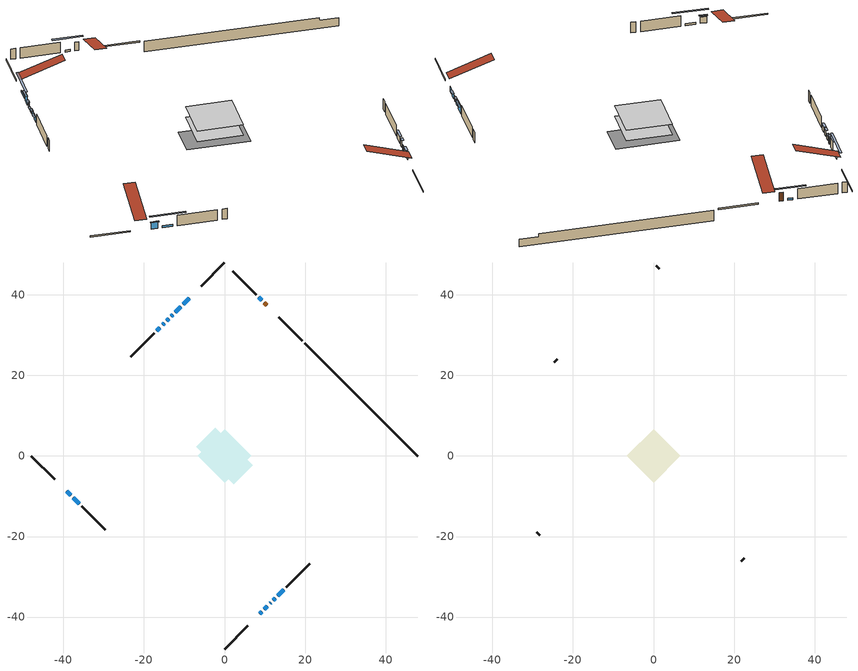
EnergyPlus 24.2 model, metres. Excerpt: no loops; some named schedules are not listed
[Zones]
conditioned space
 floor adiabatic (AdiabaticFloorConstruction): -6.63,0 0,6.63 6.63,0 0,-6.63 z0.69
 floor foundation (Slab1 construction): -7,2.26 -2.26,7 7,-2.26 2.26,-7 z-1.75
 wall outside (RimJoist1 construction): 0,-47.94 5.74,-42.19 / -47.94,0 -42.19,-5.74 / 0,47.94 -5.74,42.19 / 19.26,28.68 13.52,34.42 z0.69:0.99
 wall outside (AdiabaticWallConstruction 1): 10.5,37.43 9.92,38.02 z0.69:2.72
 wall outside (AdiabaticWallConstruction): 8.76,-39.18 9.28,-38.66 / 11.31,-36.63 11.51,-36.43 z0.69:1.91; 9.93,-38 10.65,-37.28 / -16.05,31.89 -16.79,31.15 z0.69:1.78; -39.18,-8.76 -38.24,-9.69 / -12.84,35.1 -13.25,34.68 / 12.17,-35.77 12.58,-35.36 z0.69:2.16; 9.26,38.67 8.51,39.43 / -8.76,39.18 -10.27,37.67 / -37.59,-10.35 -36.08,-11.86 z0.69:1.15; -10.92,37.01 -12.18,35.76 z0.69:2.72; -13.91,34.03 -14.32,33.61 z0.69:1.51; -14.98,32.96 -15.39,32.54 z0.69:1.96; 13.24,-34.7 14.66,-33.28 z0.69:2.19
 wall outside (Wall1 construction): 15.31,-32.62 21.12,-26.82 / -35.42,-12.51 -29.62,-18.32 / -17.44,30.49 -23.25,24.69 / 7.85,40.08 2.05,45.89 z0.69:3.13
 wall foundation (FoundationWall1 construction): 19.92,28.02,-1.75 19.92,28.02,0.69 45.13,2.8,0.69 45.13,2.8,0.07 47.94,0,0.07 47.94,0,-1.75
 window (WindowConstruction 9): 8.76,-39.18 9.28,-38.66 z0.69:1.91
 window (WindowConstruction 7): 9.93,-38 10.65,-37.28 z0.69:1.78
 window (WindowConstruction 8): -39.18,-8.76 -38.24,-9.69 z0.69:2.16
 window (WindowConstruction 11): 9.26,38.67 8.51,39.43 z0.69:1.15
 window (WindowConstruction 12): -8.76,39.18 -10.27,37.67 z0.69:1.15
 window (WindowConstruction 13): -37.59,-10.35 -36.08,-11.86 z0.69:1.15
 window (WindowConstruction 10): 11.31,-36.63 11.51,-36.43 z0.69:1.91
 window (WindowConstruction): -10.92,37.01 -12.18,35.76 z0.69:2.72
 window (WindowConstruction 1): -12.84,35.1 -13.25,34.68 z0.69:2.16
 window (WindowConstruction 2): -13.91,34.03 -14.32,33.61 z0.69:1.5
 window (WindowConstruction 3): -14.98,32.96 -15.39,32.54 z0.69:1.96
 window (WindowConstruction 4): -16.05,31.89 -16.79,31.15 z0.69:1.78
 window (WindowConstruction 5): 12.17,-35.77 12.58,-35.36 z0.69:2.16
 window (WindowConstruction 6): 13.24,-34.7 14.66,-33.28 z0.69:2.19
 door (Door): 10.5,37.43 9.92,38.02 z0.69:2.72
 ceiling adiabatic (AdiabaticFloorConstruction): 0,-6.63 6.63,0 0,6.63 -6.63,0 z0.69
attic - vented
 floor to conditioned space (Floor1 construction Reversed): -6.63,0 0,6.63 6.63,0 0,-6.63 z3.13
 wall outside (Wall2 construction): 21.77,-26.16 22.51,-25.43 / -28.96,-18.98 -28.23,-19.71 / -23.91,24.03 -24.64,23.3 / 1.39,46.55 0.66,47.28 z0.69:3.13
 roof outside (Roof1 construction): 8.1,-39.83,3.13 1.64,-33.38,6.17 -0.06,-35.08,6.17 6.4,-41.54,3.13; -39.83,-8.1,3.13 -33.38,-1.64,6.17 -35.08,0.06,6.17 -41.54,-6.4,3.13; -8.1,39.83,3.13 -1.64,33.38,6.17 0.06,35.08,6.17 -6.4,41.54,3.13; 11.16,36.78,3.13 4.7,30.32,6.17 6.4,28.62,6.17 12.86,35.08,3.13
shading: 10.8,-37.14 9.79,-38.14 10.08,-38.44 11.09,-37.43 z1.98; -38.1,-9.83 -39.32,-8.62 -39.61,-8.91 -38.39,-10.12 z2.36; 6.64,41.29 11.13,36.81 11.42,37.1 6.93,41.58 z3.79; -12.13,35.8 -6.89,41.04 -7.18,41.34 -12.42,36.09 z3.79; -34.21,-13.72 -39.45,-8.48 -39.75,-8.77 -34.5,-14.01 z3.79; -12.32,35.61 -10.78,37.15 -11.07,37.45 -12.61,35.9 z2.92; -13.39,34.54 -12.7,35.24 -12.99,35.53 -13.68,34.83 z2.36; -14.46,33.47 -13.77,34.17 -14.06,34.46 -14.76,33.76 z1.7; -15.54,32.4 -14.84,33.1 -15.13,33.39 -15.83,32.69 z2.16; -16.93,31.01 -15.91,32.03 -16.2,32.32 -17.22,31.3 z1.98; 12.72,-35.21 12.02,-35.91 12.32,-36.2 13.01,-35.5 z2.36; 14.8,-33.14 13.09,-34.84 13.39,-35.13 15.09,-33.43 z2.39
[Building]
Building 1: Terrain=Suburbs
[Site:Location]
Quebec Intl AP_QC: Latitude {deg}=46.8; Longitude {deg}=-71.38; Time Zone {hr}=-5; Elevation {m}=74; Keep Site Location Information=Yes
[Site:GroundTemperature:Shallow]
0.0108218, -2.24938, -2.43038, -1.3578, 2.94801, 7.23376, 10.9493, 13.303, 13.5029, 11.5886, 7.96783, 3.81355
[Site:WaterMainsTemperature]
Calculation Method=Schedule; Temperature Schedule=mains temperature schedule
[Material] Roughness=Rough; Thermal Absorptance=0.9
Name | Thickness {m} | Conductivity {W/m-K} | Density {kg/m3} | Specific Heat {J/kg-K} | Solar Absorptance | Visible Absorptance
asphalt or fiberglass shingles | 0.00635 | 0.162714 | 1121.4 | 1465.45 | 0.4 | 0.4
ceiling loosefill ins | 0.254 | 0.0480833 | 16.02 | 1046.75 | 0.7 | 0.7
ceiling stud and cavity | 0.1397 | 0.181134 | 65.682 | 1177.47 | 0.7 | 0.7
concrete 4.0 in. | 0.1016 | 1.803125 | 2242.8 | 837.4 | 0.7 | 0.7
concrete 8.0 in. | 0.2032 | 1.803125 | 2242.8 | 837.4 | 0.7 | 0.7
door material | 0.04445 | 0.0451087 | 512.64 | 1214.23 | 0.7 | 0.7
exterior vertical ins | 0.0392557 | 0.029427 | 32.04 | 1214.23 | 0.7 | 0.7
floor covering | 0.0127 | 0.0433444 | 54.468 | 1339.84 | 0.6 | 0.6
floor rigid ins; wall rigid ins 1 | 0.512978 | 0.029427 | 32.04 | 1214.23 | 0.7 | 0.7
floor stud and cavity | 0.1397 | 1.75129 | 37.0049 | 1207.88 | 0.7 | 0.7
furniture material conditioned space 1 | 0.1524 | 0.115458 | 640.8 | 1214.23 | 0.6 | 0.6
gypsum board | 0.0127 | 0.160291 | 801 | 837.4 | 0.6 | 0.6
gypsum board 1 | 0.0127 | 0.160291 | 801 | 837.4 | 0.7 | 0.7
osb sheathing 0.5 in. | 0.0127 | 0.115458 | 512.64 | 1214.23 | 0.7 | 0.7
osb sheathing 0.75 in. | 0.01905 | 0.115458 | 512.64 | 1214.23 | 0.7 | 0.7
osb sheathing 2.0 in. | 0.0508 | 0.115458 | 512.64 | 1214.23 | 0.7 | 0.7
rim joist stud and cavity | 0.0508 | 0.0444133 | 125.044 | 1163.47 | 0.6 | 0.6
wall rigid ins | 0.051816 | 0.029427 | 32.04 | 1214.23 | 0.7 | 0.7
wall stud and cavity | 0.1397 | 0.168448 | 139.0536 | 1170.24 | 0.7 | 0.7
wall stud and cavity 1 | 0.0889 | 6.1454 | 50.32683 | 1063.81 | 0.6 | 0.6
wall stud and cavity 2 | 0.0889 | 0.380278 | 52.3479 | 1209.89 | 0.7 | 0.7
wall stud and cavity 3 | 0.0889 | 0.391764 | 83.0341 | 1211.67 | 0.7 | 0.7
wood siding | 0.0254 | 0.102417 | 544.68 | 1172.36 | 0.4 | 0.4
wood siding 1 | 0.00254 | 0.102417 | 544.68 | 1172.36 | 0.4 | 0.4
wood siding 2; wood siding 3; wood siding 4 | 0.0254 | 0.102417 | 544.68 | 1172.36 | 0.7 | 0.7
[WindowMaterial:SimpleGlazingSystem]
Name | U-Factor {W/m2-K} | Solar Heat Gain Coefficient
WindowMaterial | 2.30186 | 0.55
WindowMaterial 1 | 2.40861 | 0.5
WindowMaterial 10 | 3.15015 | 0.45
WindowMaterial 11 | 2.61245 | 0.41
WindowMaterial 2 | 2.48753 | 0.46
WindowMaterial 3 | 2.50457 | 0.46
WindowMaterial 4 | 2.4211 | 0.51
WindowMaterial 5 | 2.2729 | 0.58
WindowMaterial 6 | 2.14799 | 0.6
WindowMaterial 7 | 2.49321 | 0.46
WindowMaterial 8 | 2.20534 | 0.58
WindowMaterial 9 | 2.97357 | 0.62
[Construction]
AdiabaticFloorConstruction: floor stud and cavity, floor rigid ins, osb sheathing 0.75 in., floor covering
AdiabaticWallConstruction: wood siding 3, wall rigid ins 1, wall stud and cavity 2, gypsum board
AdiabaticWallConstruction 1: wood siding 4, wall rigid ins 1, wall stud and cavity 2, gypsum board
Door: door material
Floor1 construction Reversed: gypsum board, ceiling stud and cavity, ceiling loosefill ins
FoundationWall1 construction: concrete 8.0 in., gypsum board 1
furniture construction conditioned space 1: furniture material conditioned space 1
PartitionWallConstruction: gypsum board, wall stud and cavity 3, gypsum board
RimJoist1 construction: wood siding 2, osb sheathing 2.0 in., rim joist stud and cavity
Roof1 construction: asphalt or fiberglass shingles
Slab1 construction: concrete 4.0 in.
Wall1 construction: wood siding, wall rigid ins, osb sheathing 0.5 in., wall stud and cavity, gypsum board
Wall2 construction: wood siding 1, wall stud and cavity 1
WindowConstruction: WindowMaterial
WindowConstruction 1: WindowMaterial 1
WindowConstruction 10: WindowMaterial 10
WindowConstruction 11; WindowConstruction 12; WindowConstruction 13: WindowMaterial 11
WindowConstruction 2: WindowMaterial 2
WindowConstruction 3: WindowMaterial 3
WindowConstruction 4: WindowMaterial 4
WindowConstruction 5: WindowMaterial 5
WindowConstruction 6: WindowMaterial 6
WindowConstruction 7: WindowMaterial 7
WindowConstruction 8: WindowMaterial 8
WindowConstruction 9: WindowMaterial 9
[Zone] Multiplier=1; Part of Total Floor Area=Yes
Name | Volume {m3}
attic - vented | 43.4268
conditioned space | 455.4
[Space]
Name | Zone | Volume {m3}
attic - vented 1 | attic - vented | 43.4268
conditioned space 1 | conditioned space | 455.4
[ZoneInfiltration:EffectiveLeakageArea]
infil attic - vented 1: Zone or Space=attic - vented 1; Schedule=Always On Discrete; Effective Air Leakage Area {cm2}=3245.17; Stack Coefficient=0.000381219; Wind Coefficient=1.31919e-05
[ZoneMixing]
whole house fan mix: Zone or Space=attic - vented; Schedule=Always On Continuous; Design Flow Rate Calculation Method=Flow/Zone; Design Flow Rate {m3/s}=0; Source Zone or Space=conditioned space
[SurfaceProperty:ExposedFoundationPerimeter]
Slab1: Exposed Perimeter Calculation Method=TotalExposedPerimeter; Total Exposed Perimeter {m}=39.625
[InternalMass] Zone or ZoneList=conditioned space; Space or SpaceList=conditioned space 1
Name | Construction | Surface Area {m2}
furniture mass conditioned space 1 | furniture construction conditioned space 1 | 70.3202
partition wall mass | PartitionWallConstruction | 175.8
[Lights]
interior lighting: Zone or ZoneList or Space or SpaceList=conditioned space 1; Schedule=interior lighting schedule; Design Level Calculation Method=LightingLevel; Lighting Level {W}=343.2; Return Air Fraction=0; Fraction Radiant=0.6; Fraction Visible=0.2; Fraction Replaceable=1
[People]
occupants: Zone or ZoneList or Space or SpaceList=conditioned space 1; Number of People Schedule=occupants schedule; Number of People Calculation Method=People; Number of People=3; Fraction Radiant=0.314171; Sensible Heat Fraction=0.56303; Activity Level Schedule=occupants activity schedule; Carbon Dioxide Generation Rate {m3/s-W}=0; Enable ASHRAE 55 Comfort Warnings=No; Mean Radiant Temperature Calculation Type=EnclosureAveraged
[ElectricEquipment] Zone or ZoneList or Space or SpaceList=conditioned space 1; Design Level Calculation Method=EquipmentLevel
Name | Schedule | Design Level {W} | Fraction Latent | Fraction Radiant | Fraction Lost
clothes dryer | clothes dryer schedule | 140.772 | 0.015 | 0.081 | 0.85
clothes washer | clothes washer schedule | 32.1985 | 0.03 | 0.162 | 0.7
cooking range | cooking range schedule | 215.147 | 0.08 | 0.432 | 0.2
dishwasher | dishwasher schedule | 66.8632 | 0.3 | 0.18 | 0.4
fridge | fridge schedule | 72.9452 | 0 | 0.6 | 0
mech vent bath fan 0 | mech vent bath fan 0 schedule | 50.2 | 0 | 0 | 1
mech vent house fan | mech vent house fan schedule | 19.9167 | 0 | 0 | 0.5
mech vent house fan cfis | mech vent house fan cfis schedule | 0 | 0 | 0 | 0
mech vent range fan 0 | mech vent range fan 0 schedule | 57 | 0 | 0 | 1
misc plug loads | misc plug loads schedule | 494.7 | 0.045 | 0.513 | 0.1
whole house fan | Always On Discrete | 0 | 0 | 0 | 1
[OtherEquipment] Zone or ZoneList or Space or SpaceList=conditioned space 1; Design Level Calculation Method=EquipmentLevel
Name | Fuel Type | Schedule | Design Level {W} | Fraction Latent | Fraction Radiant | Fraction Lost
clothes dryer 1 | Electricity | clothes dryer schedule | 0 | 0.015 | 0.081 | 0.85
cooking range 1 | Electricity | cooking range schedule | 0 | 0.08 | 0.432 | 0.2
general water use latent | None | general water use schedule | 62.594 | 1 | 0 | 0
general water use sensible | None | general water use schedule | -61.6891 | 0 | 0.6 | 0
mech vent house fan latent load | None | Always On Discrete | 0 | 1 | 0 | 0
mech vent house fan sensible load | None | Always On Discrete | 0 | 0 | 0 | 0
water heater energy adjustment1 | Electricity | Always On Discrete | 0.01 | 0 | 0 | 1
[ZoneInfiltration:DesignFlowRate] Zone or ZoneList or Space or SpaceList=conditioned space 1; Schedule=Always On Discrete; Design Flow Rate Calculation Method=Flow/Zone; Design Flow Rate {m3/s}=0
infil flow; natural vent flow; whole house fan flow
[Foundation:Kiva]
Foundation Kiva 1: Initial Indoor Air Temperature {C}=18; Wall Height Above Grade {m}=0.689976; Wall Depth Below Slab {m}=0.2032; Custom Block Material Name 1=exterior vertical ins; Custom Block Depth 1 {m}=2.43998; Custom Block X Position 1 {m}=0.2159; Custom Block Z Position 1 {m}=0
[Foundation:Kiva:Settings]
Soil Conductivity {W/m-K}=0.849921; Soil Density {kg/m3}=1842.3; Soil Specific Heat {J/kg-K}=418.7; Ground Solar Absorptivity=0.9; Ground Thermal Absorptivity=0.9; Ground Surface Roughness {m}=0.03; Far-Field Width {m}=40; Deep-Ground Boundary Condition=ZeroFlux; Deep-Ground Depth {m}=40; Minimum Cell Dimension {m}=0.2; Maximum Cell Growth Coefficient=3; Simulation Timestep=Timestep
[Exterior:Lights]
exterior lighting: Schedule=exterior lighting schedule; Design Level {W}=75.6
[Schedule:Constant]
Name | Hourly Value
Always On Continuous; mech vent house fan schedule; mech vent house fan cfis schedule; Always On Discrete | 1
occupants activity schedule | 117.228
fridge schedule | 0
[Schedule:Week:Daily]
interior lighting schedule Week Rule - Jan1-Jan27: interior lighting schedule day, interior lighting schedule day, interior lighting schedule day, interior lighting schedule day, interior lighting schedule day, interior lighting schedule day, interior lighting schedule day, interior lighting schedule default day, interior lighting schedule default day, interior lighting schedule default day, interior lighting schedule default day, interior lighting schedule default day
interior lighting schedule Week Rule - Jan28-Feb3: interior lighting schedule day, interior lighting schedule day, interior lighting schedule day, interior lighting schedule day, interior lighting schedule day 1, interior lighting schedule day 1, interior lighting schedule day 1, interior lighting schedule default day, interior lighting schedule default day, interior lighting schedule default day, interior lighting schedule default day, interior lighting schedule default day
interior lighting schedule Week Rule - Feb4-Feb24: interior lighting schedule day 1, interior lighting schedule day 1, interior lighting schedule day 1, interior lighting schedule day 1, interior lighting schedule day 1, interior lighting schedule day 1, interior lighting schedule day 1, interior lighting schedule default day, interior lighting schedule default day, interior lighting schedule default day, interior lighting schedule default day, interior lighting schedule default day
interior lighting schedule Week Rule - Feb25-Mar3: interior lighting schedule day 1, interior lighting schedule day 1, interior lighting schedule day 1, interior lighting schedule day 1, interior lighting schedule day 2, interior lighting schedule day 2, interior lighting schedule day 2, interior lighting schedule default day, interior lighting schedule default day, interior lighting schedule default day, interior lighting schedule default day, interior lighting schedule default day
interior lighting schedule Week Rule - Mar4-Mar31: interior lighting schedule day 2, interior lighting schedule day 2, interior lighting schedule day 2, interior lighting schedule day 2, interior lighting schedule day 2, interior lighting schedule day 2, interior lighting schedule day 2, interior lighting schedule default day, interior lighting schedule default day, interior lighting schedule default day, interior lighting schedule default day, interior lighting schedule default day
interior lighting schedule Week Rule - Apr1-Apr28: interior lighting schedule day 3, interior lighting schedule day 3, interior lighting schedule day 3, interior lighting schedule day 3, interior lighting schedule day 3, interior lighting schedule day 3, interior lighting schedule day 3, interior lighting schedule default day, interior lighting schedule default day, interior lighting schedule default day, interior lighting schedule default day, interior lighting schedule default day
interior lighting schedule Week Rule - Apr29-May5: interior lighting schedule day 3, interior lighting schedule day 3, interior lighting schedule day 4, interior lighting schedule day 4, interior lighting schedule day 4, interior lighting schedule day 4, interior lighting schedule day 4, interior lighting schedule default day, interior lighting schedule default day, interior lighting schedule default day, interior lighting schedule default day, interior lighting schedule default day
interior lighting schedule Week Rule - May6-May26: interior lighting schedule day 4, interior lighting schedule day 4, interior lighting schedule day 4, interior lighting schedule day 4, interior lighting schedule day 4, interior lighting schedule day 4, interior lighting schedule day 4, interior lighting schedule default day, interior lighting schedule default day, interior lighting schedule default day, interior lighting schedule default day, interior lighting schedule default day
interior lighting schedule Week Rule - May27-Jun2: interior lighting schedule day 4, interior lighting schedule day 4, interior lighting schedule day 4, interior lighting schedule day 4, interior lighting schedule day 4, interior lighting schedule day 5, interior lighting schedule day 5, interior lighting schedule default day, interior lighting schedule default day, interior lighting schedule default day, interior lighting schedule default day, interior lighting schedule default day
interior lighting schedule Week Rule - Jun3-Jun30: interior lighting schedule day 5, interior lighting schedule day 5, interior lighting schedule day 5, interior lighting schedule day 5, interior lighting schedule day 5, interior lighting schedule day 5, interior lighting schedule day 5, interior lighting schedule default day, interior lighting schedule default day, interior lighting schedule default day, interior lighting schedule default day, interior lighting schedule default day
interior lighting schedule Week Rule - Jul1-Jul28: interior lighting schedule day 6, interior lighting schedule day 6, interior lighting schedule day 6, interior lighting schedule day 6, interior lighting schedule day 6, interior lighting schedule day 6, interior lighting schedule day 6, interior lighting schedule default day, interior lighting schedule default day, interior lighting schedule default day, interior lighting schedule default day, interior lighting schedule default day
interior lighting schedule Week Rule - Jul29-Aug4: interior lighting schedule day 6, interior lighting schedule day 6, interior lighting schedule day 6, interior lighting schedule day 7, interior lighting schedule day 7, interior lighting schedule day 7, interior lighting schedule day 7, interior lighting schedule default day, interior lighting schedule default day, interior lighting schedule default day, interior lighting schedule default day, interior lighting schedule default day
interior lighting schedule Week Rule - Aug5-Aug25: interior lighting schedule day 7, interior lighting schedule day 7, interior lighting schedule day 7, interior lighting schedule day 7, interior lighting schedule day 7, interior lighting schedule day 7, interior lighting schedule day 7, interior lighting schedule default day, interior lighting schedule default day, interior lighting schedule default day, interior lighting schedule default day, interior lighting schedule default day
interior lighting schedule Week Rule - Aug26-Sep1: interior lighting schedule day 7, interior lighting schedule day 7, interior lighting schedule day 7, interior lighting schedule day 7, interior lighting schedule day 7, interior lighting schedule day 7, interior lighting schedule day 8, interior lighting schedule default day, interior lighting schedule default day, interior lighting schedule default day, interior lighting schedule default day, interior lighting schedule default day
interior lighting schedule Week Rule - Sep2-Sep29: interior lighting schedule day 8, interior lighting schedule day 8, interior lighting schedule day 8, interior lighting schedule day 8, interior lighting schedule day 8, interior lighting schedule day 8, interior lighting schedule day 8, interior lighting schedule default day, interior lighting schedule default day, interior lighting schedule default day, interior lighting schedule default day, interior lighting schedule default day
interior lighting schedule Week Rule - Sep30-Oct6: interior lighting schedule day 8, interior lighting schedule day 9, interior lighting schedule day 9, interior lighting schedule day 9, interior lighting schedule day 9, interior lighting schedule day 9, interior lighting schedule day 9, interior lighting schedule default day, interior lighting schedule default day, interior lighting schedule default day, interior lighting schedule default day, interior lighting schedule default day
interior lighting schedule Week Rule - Oct7-Oct27: interior lighting schedule day 9, interior lighting schedule day 9, interior lighting schedule day 9, interior lighting schedule day 9, interior lighting schedule day 9, interior lighting schedule day 9, interior lighting schedule day 9, interior lighting schedule default day, interior lighting schedule default day, interior lighting schedule default day, interior lighting schedule default day, interior lighting schedule default day
interior lighting schedule Week Rule - Oct28-Nov3: interior lighting schedule day 9, interior lighting schedule day 9, interior lighting schedule day 9, interior lighting schedule day 9, interior lighting schedule day 10, interior lighting schedule day 10, interior lighting schedule day 10, interior lighting schedule default day, interior lighting schedule default day, interior lighting schedule default day, interior lighting schedule default day, interior lighting schedule default day
interior lighting schedule Week Rule - Nov4-Nov24: interior lighting schedule day 10, interior lighting schedule day 10, interior lighting schedule day 10, interior lighting schedule day 10, interior lighting schedule day 10, interior lighting schedule day 10, interior lighting schedule day 10, interior lighting schedule default day, interior lighting schedule default day, interior lighting schedule default day, interior lighting schedule default day, interior lighting schedule default day
interior lighting schedule Week Rule - Nov25-Dec1: interior lighting schedule day 10, interior lighting schedule day 10, interior lighting schedule day 10, interior lighting schedule day 10, interior lighting schedule day 10, interior lighting schedule day 10, interior lighting schedule day 11, interior lighting schedule default day, interior lighting schedule default day, interior lighting schedule default day, interior lighting schedule default day, interior lighting schedule default day
interior lighting schedule Week Rule - Dec2-Dec31: interior lighting schedule day 11, interior lighting schedule day 11, interior lighting schedule day 11, interior lighting schedule day 11, interior lighting schedule day 11, interior lighting schedule day 11, interior lighting schedule day 11, interior lighting schedule default day, interior lighting schedule default day, interior lighting schedule default day, interior lighting schedule default day, interior lighting schedule default day
occupants schedule Week Rule - Jan1-Dec31: occupants schedule day, occupants schedule day, occupants schedule day, occupants schedule day, occupants schedule day, occupants schedule day, occupants schedule day, occupants schedule default day, occupants schedule default day, occupants schedule default day, occupants schedule default day, occupants schedule default day
clothes dryer schedule Week Rule - Jan1-Dec31: clothes dryer schedule day, clothes dryer schedule day, clothes dryer schedule day, clothes dryer schedule day, clothes dryer schedule day, clothes dryer schedule day, clothes dryer schedule day, clothes dryer schedule default day, clothes dryer schedule default day, clothes dryer schedule default day, clothes dryer schedule default day, clothes dryer schedule default day
clothes washer schedule Week Rule - Jan1-Dec31: clothes washer schedule day, clothes washer schedule day, clothes washer schedule day, clothes washer schedule day, clothes washer schedule day, clothes washer schedule day, clothes washer schedule day, clothes washer schedule default day, clothes washer schedule default day, clothes washer schedule default day, clothes washer schedule default day, clothes washer schedule default day
cooking range schedule Week Rule - Jan1-Dec31: cooking range schedule day, cooking range schedule day, cooking range schedule day, cooking range schedule day, cooking range schedule day, cooking range schedule day, cooking range schedule day, cooking range schedule default day, cooking range schedule default day, cooking range schedule default day, cooking range schedule default day, cooking range schedule default day
dishwasher schedule Week Rule - Jan1-Dec31: dishwasher schedule day, dishwasher schedule day, dishwasher schedule day, dishwasher schedule day, dishwasher schedule day, dishwasher schedule day, dishwasher schedule day, dishwasher schedule default day, dishwasher schedule default day, dishwasher schedule default day, dishwasher schedule default day, dishwasher schedule default day
mech vent bath fan 0 schedule Week Rule - Jan1-Dec31: mech vent bath fan 0 schedule day, mech vent bath fan 0 schedule day, mech vent bath fan 0 schedule day, mech vent bath fan 0 schedule day, mech vent bath fan 0 schedule day, mech vent bath fan 0 schedule day, mech vent bath fan 0 schedule day, mech vent bath fan 0 schedule default day, mech vent bath fan 0 schedule default day, mech vent bath fan 0 schedule default day, mech vent bath fan 0 schedule default day, mech vent bath fan 0 schedule default day
mech vent range fan 0 schedule Week Rule - Jan1-Dec31: mech vent range fan 0 schedule day, mech vent range fan 0 schedule day, mech vent range fan 0 schedule day, mech vent range fan 0 schedule day, mech vent range fan 0 schedule day, mech vent range fan 0 schedule day, mech vent range fan 0 schedule day, mech vent range fan 0 schedule default day, mech vent range fan 0 schedule default day, mech vent range fan 0 schedule default day, mech vent range fan 0 schedule default day, mech vent range fan 0 schedule default day
misc plug loads schedule Week Rule - Jan1-Dec31: misc plug loads schedule day, misc plug loads schedule day, misc plug loads schedule day, misc plug loads schedule day, misc plug loads schedule day, misc plug loads schedule day, misc plug loads schedule day, misc plug loads schedule default day, misc plug loads schedule default day, misc plug loads schedule default day, misc plug loads schedule default day, misc plug loads schedule default day
general water use schedule Week Rule - Jan1-Dec31: general water use schedule day, general water use schedule day, general water use schedule day, general water use schedule day, general water use schedule day, general water use schedule day, general water use schedule day, general water use schedule default day, general water use schedule default day, general water use schedule default day, general water use schedule default day, general water use schedule default day
exterior lighting schedule Week Rule - Jan1-Jan27: exterior lighting schedule day, exterior lighting schedule day, exterior lighting schedule day, exterior lighting schedule day, exterior lighting schedule day, exterior lighting schedule day, exterior lighting schedule day, exterior lighting schedule default day, exterior lighting schedule default day, exterior lighting schedule default day, exterior lighting schedule default day, exterior lighting schedule default day
exterior lighting schedule Week Rule - Jan28-Feb3: exterior lighting schedule day, exterior lighting schedule day, exterior lighting schedule day, exterior lighting schedule day, exterior lighting schedule day 1, exterior lighting schedule day 1, exterior lighting schedule day 1, exterior lighting schedule default day, exterior lighting schedule default day, exterior lighting schedule default day, exterior lighting schedule default day, exterior lighting schedule default day
exterior lighting schedule Week Rule - Feb4-Feb24: exterior lighting schedule day 1, exterior lighting schedule day 1, exterior lighting schedule day 1, exterior lighting schedule day 1, exterior lighting schedule day 1, exterior lighting schedule day 1, exterior lighting schedule day 1, exterior lighting schedule default day, exterior lighting schedule default day, exterior lighting schedule default day, exterior lighting schedule default day, exterior lighting schedule default day
exterior lighting schedule Week Rule - Feb25-Mar3: exterior lighting schedule day 1, exterior lighting schedule day 1, exterior lighting schedule day 1, exterior lighting schedule day 1, exterior lighting schedule day 2, exterior lighting schedule day 2, exterior lighting schedule day 2, exterior lighting schedule default day, exterior lighting schedule default day, exterior lighting schedule default day, exterior lighting schedule default day, exterior lighting schedule default day
exterior lighting schedule Week Rule - Mar4-Mar31: exterior lighting schedule day 2, exterior lighting schedule day 2, exterior lighting schedule day 2, exterior lighting schedule day 2, exterior lighting schedule day 2, exterior lighting schedule day 2, exterior lighting schedule day 2, exterior lighting schedule default day, exterior lighting schedule default day, exterior lighting schedule default day, exterior lighting schedule default day, exterior lighting schedule default day
exterior lighting schedule Week Rule - Apr1-Apr28: exterior lighting schedule day 3, exterior lighting schedule day 3, exterior lighting schedule day 3, exterior lighting schedule day 3, exterior lighting schedule day 3, exterior lighting schedule day 3, exterior lighting schedule day 3, exterior lighting schedule default day, exterior lighting schedule default day, exterior lighting schedule default day, exterior lighting schedule default day, exterior lighting schedule default day
exterior lighting schedule Week Rule - Apr29-May5: exterior lighting schedule day 3, exterior lighting schedule day 3, exterior lighting schedule day 4, exterior lighting schedule day 4, exterior lighting schedule day 4, exterior lighting schedule day 4, exterior lighting schedule day 4, exterior lighting schedule default day, exterior lighting schedule default day, exterior lighting schedule default day, exterior lighting schedule default day, exterior lighting schedule default day
exterior lighting schedule Week Rule - May6-May26: exterior lighting schedule day 4, exterior lighting schedule day 4, exterior lighting schedule day 4, exterior lighting schedule day 4, exterior lighting schedule day 4, exterior lighting schedule day 4, exterior lighting schedule day 4, exterior lighting schedule default day, exterior lighting schedule default day, exterior lighting schedule default day, exterior lighting schedule default day, exterior lighting schedule default day
exterior lighting schedule Week Rule - May27-Jun2: exterior lighting schedule day 4, exterior lighting schedule day 4, exterior lighting schedule day 4, exterior lighting schedule day 4, exterior lighting schedule day 4, exterior lighting schedule day 5, exterior lighting schedule day 5, exterior lighting schedule default day, exterior lighting schedule default day, exterior lighting schedule default day, exterior lighting schedule default day, exterior lighting schedule default day
exterior lighting schedule Week Rule - Jun3-Jun30: exterior lighting schedule day 5, exterior lighting schedule day 5, exterior lighting schedule day 5, exterior lighting schedule day 5, exterior lighting schedule day 5, exterior lighting schedule day 5, exterior lighting schedule day 5, exterior lighting schedule default day, exterior lighting schedule default day, exterior lighting schedule default day, exterior lighting schedule default day, exterior lighting schedule default day
exterior lighting schedule Week Rule - Jul1-Jul28: exterior lighting schedule day 6, exterior lighting schedule day 6, exterior lighting schedule day 6, exterior lighting schedule day 6, exterior lighting schedule day 6, exterior lighting schedule day 6, exterior lighting schedule day 6, exterior lighting schedule default day, exterior lighting schedule default day, exterior lighting schedule default day, exterior lighting schedule default day, exterior lighting schedule default day
exterior lighting schedule Week Rule - Jul29-Aug4: exterior lighting schedule day 6, exterior lighting schedule day 6, exterior lighting schedule day 6, exterior lighting schedule day 7, exterior lighting schedule day 7, exterior lighting schedule day 7, exterior lighting schedule day 7, exterior lighting schedule default day, exterior lighting schedule default day, exterior lighting schedule default day, exterior lighting schedule default day, exterior lighting schedule default day
exterior lighting schedule Week Rule - Aug5-Aug25: exterior lighting schedule day 7, exterior lighting schedule day 7, exterior lighting schedule day 7, exterior lighting schedule day 7, exterior lighting schedule day 7, exterior lighting schedule day 7, exterior lighting schedule day 7, exterior lighting schedule default day, exterior lighting schedule default day, exterior lighting schedule default day, exterior lighting schedule default day, exterior lighting schedule default day
exterior lighting schedule Week Rule - Aug26-Sep1: exterior lighting schedule day 7, exterior lighting schedule day 7, exterior lighting schedule day 7, exterior lighting schedule day 7, exterior lighting schedule day 7, exterior lighting schedule day 7, exterior lighting schedule day 8, exterior lighting schedule default day, exterior lighting schedule default day, exterior lighting schedule default day, exterior lighting schedule default day, exterior lighting schedule default day
exterior lighting schedule Week Rule - Sep2-Sep29: exterior lighting schedule day 8, exterior lighting schedule day 8, exterior lighting schedule day 8, exterior lighting schedule day 8, exterior lighting schedule day 8, exterior lighting schedule day 8, exterior lighting schedule day 8, exterior lighting schedule default day, exterior lighting schedule default day, exterior lighting schedule default day, exterior lighting schedule default day, exterior lighting schedule default day
exterior lighting schedule Week Rule - Sep30-Oct6: exterior lighting schedule day 8, exterior lighting schedule day 9, exterior lighting schedule day 9, exterior lighting schedule day 9, exterior lighting schedule day 9, exterior lighting schedule day 9, exterior lighting schedule day 9, exterior lighting schedule default day, exterior lighting schedule default day, exterior lighting schedule default day, exterior lighting schedule default day, exterior lighting schedule default day
exterior lighting schedule Week Rule - Oct7-Oct27: exterior lighting schedule day 9, exterior lighting schedule day 9, exterior lighting schedule day 9, exterior lighting schedule day 9, exterior lighting schedule day 9, exterior lighting schedule day 9, exterior lighting schedule day 9, exterior lighting schedule default day, exterior lighting schedule default day, exterior lighting schedule default day, exterior lighting schedule default day, exterior lighting schedule default day
[Schedule:Year]
interior lighting schedule: interior lighting schedule Week Rule - Jan1-Jan27, 1, 1, 1, 27, interior lighting schedule Week Rule - Jan28-Feb3, 1, 28, 2, 3, interior lighting schedule Week Rule - Feb4-Feb24, 2, 4, 2, 24, interior lighting schedule Week Rule - Feb25-Mar3, 2, 25, 3, 3, interior lighting schedule Week Rule - Mar4-Mar31, 3, 4, 3, 31, interior lighting schedule Week Rule - Apr1-Apr28, 4, 1, 4, 28, interior lighting schedule Week Rule - Apr29-May5, 4, 29, 5, 5, interior lighting schedule Week Rule - May6-May26, 5, 6, 5, 26, interior lighting schedule Week Rule - May27-Jun2, 5, 27, 6, 2, interior lighting schedule Week Rule - Jun3-Jun30, 6, 3, 6, 30, interior lighting schedule Week Rule - Jul1-Jul28, 7, 1, 7, 28, interior lighting schedule Week Rule - Jul29-Aug4, 7, 29, 8, 4, interior lighting schedule Week Rule - Aug5-Aug25, 8, 5, 8, 25, interior lighting schedule Week Rule - Aug26-Sep1, 8, 26, 9, 1, interior lighting schedule Week Rule - Sep2-Sep29, 9, 2, 9, 29, interior lighting schedule Week Rule - Sep30-Oct6, 9, 30, 10, 6, interior lighting schedule Week Rule - Oct7-Oct27, 10, 7, 10, 27, interior lighting schedule Week Rule - Oct28-Nov3, 10, 28, 11, 3, interior lighting schedule Week Rule - Nov4-Nov24, 11, 4, 11, 24, interior lighting schedule Week Rule - Nov25-Dec1, 11, 25, 12, 1, interior lighting schedule Week Rule - Dec2-Dec31, 12, 2, 12, 31
occupants schedule: occupants schedule Week Rule - Jan1-Dec31, 1, 1, 12, 31
clothes dryer schedule: clothes dryer schedule Week Rule - Jan1-Dec31, 1, 1, 12, 31
clothes washer schedule: clothes washer schedule Week Rule - Jan1-Dec31, 1, 1, 12, 31
cooking range schedule: cooking range schedule Week Rule - Jan1-Dec31, 1, 1, 12, 31
dishwasher schedule: dishwasher schedule Week Rule - Jan1-Dec31, 1, 1, 12, 31
mech vent bath fan 0 schedule: mech vent bath fan 0 schedule Week Rule - Jan1-Dec31, 1, 1, 12, 31
mech vent range fan 0 schedule: mech vent range fan 0 schedule Week Rule - Jan1-Dec31, 1, 1, 12, 31
misc plug loads schedule: misc plug loads schedule Week Rule - Jan1-Dec31, 1, 1, 12, 31
general water use schedule: general water use schedule Week Rule - Jan1-Dec31, 1, 1, 12, 31
exterior lighting schedule: exterior lighting schedule Week Rule - Jan1-Jan27, 1, 1, 1, 27, exterior lighting schedule Week Rule - Jan28-Feb3, 1, 28, 2, 3, exterior lighting schedule Week Rule - Feb4-Feb24, 2, 4, 2, 24, exterior lighting schedule Week Rule - Feb25-Mar3, 2, 25, 3, 3, exterior lighting schedule Week Rule - Mar4-Mar31, 3, 4, 3, 31, exterior lighting schedule Week Rule - Apr1-Apr28, 4, 1, 4, 28, exterior lighting schedule Week Rule - Apr29-May5, 4, 29, 5, 5, exterior lighting schedule Week Rule - May6-May26, 5, 6, 5, 26, exterior lighting schedule Week Rule - May27-Jun2, 5, 27, 6, 2, exterior lighting schedule Week Rule - Jun3-Jun30, 6, 3, 6, 30, exterior lighting schedule Week Rule - Jul1-Jul28, 7, 1, 7, 28, exterior lighting schedule Week Rule - Jul29-Aug4, 7, 29, 8, 4, exterior lighting schedule Week Rule - Aug5-Aug25, 8, 5, 8, 25, exterior lighting schedule Week Rule - Aug26-Sep1, 8, 26, 9, 1, exterior lighting schedule Week Rule - Sep2-Sep29, 9, 2, 9, 29, exterior lighting schedule Week Rule - Sep30-Oct6, 9, 30, 10, 6, exterior lighting schedule Week Rule - Oct7-Oct27, 10, 7, 10, 27, exterior lighting schedule Week Rule - Oct28-Nov3, 10, 28, 11, 3, exterior lighting schedule Week Rule - Nov4-Nov24, 11, 4, 11, 24, exterior lighting schedule Week Rule - Nov25-Dec1, 11, 25, 12, 1, exterior lighting schedule Week Rule - Dec2-Dec31, 12, 2, 12, 31
[Schedule:Compact]
mains temperature schedule: Through: 01/01, For: AllDays, Until: 24:00, 5.175, Through: 01/02, For: AllDays, Until: 24:00, 5.10167, Through: 01/03, For: AllDays, Until: 24:00, 5.02889, Through: 01/04, For: AllDays, Until: 24:00, 4.95778, Through: 01/05, For: AllDays, Until: 24:00, 4.88778, Through: 01/06, For: AllDays, Until: 24:00, 4.81833, Through: 01/07, For: AllDays, Until: 24:00, 4.75056, Through: 01/08, For: AllDays, Until: 24:00, 4.68389, Through: 01/09, For: AllDays, Until: 24:00, 4.61833, Through: 01/10, For: AllDays, Until: 24:00, 4.55389, Through: 01/11, For: AllDays, Until: 24:00, 4.49056, Through: 01/12, For: AllDays, Until: 24:00, 4.42889, Through: 01/13, For: AllDays, Until: 24:00, 4.36778, Through: 01/14, For: AllDays, Until: 24:00, 4.30889, Through: 01/15, For: AllDays, Until: 24:00, 4.25056, Through: 01/16, For: AllDays, Until: 24:00, 4.19389, Through: 01/17, For: AllDays, Until: 24:00, 4.13833, Through: 01/18, For: AllDays, Until: 24:00, 4.08444, Through: 01/19, For: AllDays, Until: 24:00, 4.03167, Through: 01/20, For: AllDays, Until: 24:00, 3.98056, Through: 01/21, For: AllDays, Until: 24:00, 3.93056, Through: 01/22, For: AllDays, Until: 24:00, 3.88222, Through: 01/23, For: AllDays, Until: 24:00, 3.835, Through: 01/24, For: AllDays, Until: 24:00, 3.78944, Through: 01/25, For: AllDays, Until: 24:00, 3.74556, Through: 01/26, For: AllDays, Until: 24:00, 3.70278, Through: 01/27, For: AllDays, Until: 24:00, 3.66167, Through: 01/28, For: AllDays, Until: 24:00, 3.62167, Through: 01/29, For: AllDays, Until: 24:00, 3.58389, Through: 01/30, For: AllDays, Until: 24:00, 3.54722, Through: 01/31, For: AllDays, Until: 24:00, 3.51167, Through: 02/01, For: AllDays, Until: 24:00, 3.47833, Through: 02/02, For: AllDays, Until: 24:00, 3.44611, Through: 02/03, For: AllDays, Until: 24:00, 3.41556, Through: 02/04, For: AllDays, Until: 24:00, 3.38667, Through: 02/05, For: AllDays, Until: 24:00, 3.35944, Through: 02/06, For: AllDays, Until: 24:00, 3.33389, Through: 02/07, For: AllDays, Until: 24:00, 3.30944, Through: 02/08, For: AllDays, Until: 24:00, 3.28667, Through: 02/09, For: AllDays, Until: 24:00, 3.26611, Through: 02/10, For: AllDays, Until: 24:00, 3.24667, Through: 02/11, For: AllDays, Until: 24:00, 3.22889, Through: 02/12, For: AllDays, Until: 24:00, 3.21278, Through: 02/13, For: AllDays, Until: 24:00, 3.19833, Through: 02/14, For: AllDays, Until: 24:00, 3.18556, Through: 02/15, For: AllDays, Until: 24:00, 3.17389, Through: 02/16, For: AllDays, Until: 24:00, 3.16444, Through: 02/17, For: AllDays, Until: 24:00, 3.15667, Through: 02/18, For: AllDays, Until: 24:00, 3.15056, Through: 02/19, For: AllDays, Until: 24:00, 3.14556, Through: 02/20, For: AllDays, Until: 24:00, 3.14278, Through: 02/21, For: AllDays, Until: 24:00, 3.14111, Through: 02/22, For: AllDays, Until: 24:00, 3.14167, Through: 02/23, For: AllDays, Until: 24:00, 3.14333, Through: 02/24, For: AllDays, Until: 24:00, 3.14722, Through: 02/25, For: AllDays, Until: 24:00, 3.15222, Through: 02/26, For: AllDays, Until: 24:00, 3.15944, Through: 02/27, For: AllDays, Until: 24:00, 3.16778, Through: 02/28, For: AllDays, Until: 24:00, 3.17778, Through: 03/01, For: AllDays, Until: 24:00, 3.18944, Through: 03/02, For: AllDays, Until: 24:00, 3.20333, Through: 03/03, For: AllDays, Until: 24:00, 3.21833, Through: 03/04, For: AllDays, Until: 24:00, 3.235, Through: 03/05, For: AllDays, Until: 24:00, 3.25333, Through: 03/06, For: AllDays, Until: 24:00, 3.27333, Through: 03/07, For: AllDays, Until: 24:00, 3.29444, Through: 03/08, For: AllDays, Until: 24:00, 3.31778, Through: 03/09, For: AllDays, Until: 24:00, 3.34222, Through: 03/10, For: AllDays, Until: 24:00, 3.36889, Through: 03/11, For: AllDays, Until: 24:00, 3.39667, Through: 03/12, For: AllDays, Until: 24:00, 3.42611, Through: 03/13, For: AllDays, Until: 24:00, 3.45722, Through: 03/14, For: AllDays, Until: 24:00, 3.49, Through: 03/15, For: AllDays, Until: 24:00, 3.52389, Through: 03/16, For: AllDays, Until: 24:00, 3.55944, Through: 03/17, For: AllDays, Until: 24:00, 3.59667, Through: 03/18, For: AllDays, Until: 24:00, 3.63556, Through: 03/19, For: AllDays, Until: 24:00, 3.67556, Through: 03/20, For: AllDays, Until: 24:00, 3.71722, Through: 03/21, For: AllDays, Until: 24:00, 3.76056, Through: 03/22, For: AllDays, Until: 24:00, 3.80556, Through: 03/23, For: AllDays, Until: 24:00, 3.85111, Through: 03/24, For: AllDays, Until: 24:00, 3.89889, Through: 03/25, For: AllDays, Until: 24:00, 3.94778, Through: 03/26, For: AllDays, Until: 24:00, 3.99833, Through: 03/27, For: AllDays, Until: 24:00, 4.05, Through: 03/28, For: AllDays, Until: 24:00, 4.10333, Through: 03/29, For: AllDays, Until: 24:00, 4.15778, Through: 03/30, For: AllDays, Until: 24:00, 4.21333, Through: 03/31, For: AllDays, Until: 24:00, 4.27056, Through: 04/01, For: AllDays, Until: 24:00, 4.32944, Through: 04/02, For: AllDays, Until: 24:00, 4.38889, Through: 04/03, For: AllDays, Until: 24:00, 4.45, Through: 04/04, For: AllDays, Until: 24:00, 4.51222, Through: 04/05, For: AllDays, Until: 24:00, 4.57611, Through: 04/06, For: AllDays, Until: 24:00, 4.64056, Through: 04/07, For: AllDays, Until: 24:00, 4.70667, Through: 04/08, For: AllDays, Until: 24:00, 4.77389, Through: 04/09, For: AllDays, Until: 24:00, 4.84222, Through: 04/10, For: AllDays, Until: 24:00, 4.91167, Through: 04/11, For: AllDays, Until: 24:00, 4.98278, Through: 04/12, For: AllDays, Until: 24:00, 5.05444, Through: 04/13, For: AllDays, Until: 24:00, 5.12722, Through: 04/14, For: AllDays, Until: 24:00, 5.20111, Through: 04/15, For: AllDays, Until: 24:00, 5.27611, Through: 04/16, For: AllDays, Until: 24:00, 5.35167, Through: 04/17, For: AllDays, Until: 24:00, 5.42889, Through: 04/18, For: AllDays, Until: 24:00, 5.50667, Through: 04/19, For: AllDays, Until: 24:00, 5.58556, Through: 04/20, For: AllDays, Until: 24:00, 5.665, Through: 04/21, For: AllDays, Until: 24:00, 5.74611, Through: 04/22, For: AllDays, Until: 24:00, 5.82722, Through: 04/23, For: AllDays, Until: 24:00, 5.91, Through: 04/24, For: AllDays, Until: 24:00, 5.99278, Through: 04/25, For: AllDays, Until: 24:00, 6.07722, Through: 04/26, For: AllDays, Until: 24:00, 6.16167, Through: 04/27, For: AllDays, Until: 24:00, 6.24722, Through: 04/28, For: AllDays, Until: 24:00, 6.33389, Through: 04/29, For: AllDays, Until: 24:00, 6.42056, Through: 04/30, For: AllDays, Until: 24:00, 6.50833, Through: 05/01, For: AllDays, Until: 24:00, 6.59667, Through: 05/02, For: AllDays, Until: 24:00, 6.68556, Through: 05/03, For: AllDays, Until: 24:00, 6.775, Through: 05/04, For: AllDays, Until: 24:00, 6.86556, Through: 05/05, For: AllDays, Until: 24:00, 6.95611, Through: 05/06, For: AllDays, Until: 24:00, 7.04722, Through: 05/07, For: AllDays, Until: 24:00, 7.13889, Through: 05/08, For: AllDays, Until: 24:00, 7.23111, Through: 05/09, For: AllDays, Until: 24:00, 7.32333, Through: 05/10, For: AllDays, Until: 24:00, 7.41667, Through: 05/11, For: AllDays, Until: 24:00, 7.51, Through: 05/12, For: AllDays, Until: 24:00, 7.60389, Through: 05/13, For: AllDays, Until: 24:00, 7.69778, Through: 05/14, For: AllDays, Until: 24:00, 7.79222, Through: 05/15, For: AllDays, Until: 24:00, 7.88667, Through: 05/16, For: AllDays, Until: 24:00, 7.98167, Through: 05/17, For: AllDays, Until: 24:00, 8.07667, Through: 05/18, For: AllDays, Until: 24:00, 8.17167, Through: 05/19, For: AllDays, Until: 24:00, 8.26722, Through: 05/20, For: AllDays, Until: 24:00, 8.36278, Through: 05/21, For: AllDays, Until: 24:00, 8.45833, Through: 05/22, For: AllDays, Until: 24:00, 8.55444, Through: 05/23, For: AllDays, Until: 24:00, 8.65, Through: 05/24, For: AllDays, Until: 24:00, 8.74611, Through: 05/25, For: AllDays, Until: 24:00, 8.84167, Through: 05/26, For: AllDays, Until: 24:00, 8.93722, Through: 05/27, For: AllDays, Until: 24:00, 9.03333, Through: 05/28, For: AllDays, Until: 24:00, 9.12889, Through: 05/29, For: AllDays, Until: 24:00, 9.22389, Through: 05/30, For: AllDays, Until: 24:00, 9.31944, Through: 05/31, For: AllDays, Until: 24:00, 9.41444, Through: 06/01, For: AllDays, Until: 24:00, 9.50944, Through: 06/02, For: AllDays, Until: 24:00, 9.60389, Through: 06/03, For: AllDays, Until: 24:00, 9.69833, Through: 06/04, For: AllDays, Until: 24:00, 9.79278, Through: 06/05, For: AllDays, Until: 24:00, 9.88667, Through: 06/06, For: AllDays, Until: 24:00, 9.98, Through: 06/07, For: AllDays, Until: 24:00, 10.0728, Through: 06/08, For: AllDays, Until: 24:00, 10.1656, Through: 06/09, For: AllDays, Until: 24:00, 10.2578, Through: 06/10, For: AllDays, Until: 24:00, 10.3494, Through: 06/11, For: AllDays, Until: 24:00, 10.4411, Through: 06/12, For: AllDays, Until: 24:00, 10.5317, Through: 06/13, For: AllDays, Until: 24:00, 10.6222, Through: 06/14, For: AllDays, Until: 24:00, 10.7117, Through: 06/15, For: AllDays, Until: 24:00, 10.8006, Through: 06/16, For: AllDays, Until: 24:00, 10.8889, Through: 06/17, For: AllDays, Until: 24:00, 10.9772, Through: 06/18, For: AllDays, Until: 24:00, 11.0639, Through: 06/19, For: AllDays, Until: 24:00, 11.1506, Through: 06/20, For: AllDays, Until: 24:00, 11.2361, Through: 06/21, For: AllDays, Until: 24:00, 11.3211, Through: 06/22, For: AllDays, Until: 24:00, 11.4056, Through: 06/23, For: AllDays, Until: 24:00, 11.4889, Through: 06/24, For: AllDays, Until: 24:00, 11.5711, Through: 06/25, For: AllDays, Until: 24:00, 11.6533, Through: 06/26, For: AllDays, Until: 24:00, 11.7339, Through: 06/27, For: AllDays, Until: 24:00, 11.8139, Through: 06/28, For: AllDays, Until: 24:00, 11.8928, Through: 06/29, For: AllDays, Until: 24:00, 11.9711, Through: 06/30, For: AllDays, Until: 24:00, 12.0483, Through: 07/01, For: AllDays, Until: 24:00, 12.1244, Through: 07/02, For: AllDays, Until: 24:00, 12.1994, Through: 07/03, For: AllDays, Until: 24:00, 12.2733, Through: 07/04, For: AllDays, Until: 24:00, 12.3467, Through: 07/05, For: AllDays, Until: 24:00, 12.4183, Through: 07/06, For: AllDays, Until: 24:00, 12.4894, Through: 07/07, For: AllDays, Until: 24:00, 12.5589, Through: 07/08, For: AllDays, Until: 24:00, 12.6278, Through: 07/09, For: AllDays, Until: 24:00, 12.695, Through: 07/10, For: AllDays, Until: 24:00, 12.7617, Through: 07/11, For: AllDays, Until: 24:00, 12.8267, Through: 07/12, For: AllDays, Until: 24:00, 12.8906, Through: 07/13, For: AllDays, Until: 24:00, 12.9528, Through: 07/14, For: AllDays, Until: 24:00, 13.0144, Through: 07/15, For: AllDays, Until: 24:00, 13.0744, Through: 07/16, For: AllDays, Until: 24:00, 13.1333, Through: 07/17, For: AllDays, Until: 24:00, 13.1906, Through: 07/18, For: AllDays, Until: 24:00, 13.2467, Through: 07/19, For: AllDays, Until: 24:00, 13.3017, Through: 07/20, For: AllDays, Until: 24:00, 13.355, Through: 07/21, For: AllDays, Until: 24:00, 13.4072, Through: 07/22, For: AllDays, Until: 24:00, 13.4578, Through: 07/23, For: AllDays, Until: 24:00, 13.5067, Through: 07/24, For: AllDays, Until: 24:00, 13.5544, Through: 07/25, For: AllDays, Until: 24:00, 13.6011, Through: 07/26, For: AllDays, Until: 24:00, 13.6461, Through: 07/27, For: AllDays, Until: 24:00, 13.6894, Through: 07/28, For: AllDays, Until: 24:00, 13.7317, Through: 07/29, For: AllDays, Until: 24:00, 13.7722, Through: 07/30, For: AllDays, Until: 24:00, 13.8111, Through: 07/31, For: AllDays, Until: 24:00, 13.8489, Through: 08/01, For: AllDays, Until: 24:00, 13.8844, Through: 08/02, For: AllDays, Until: 24:00, 13.9189, Through: 08/03, For: AllDays, Until: 24:00, 13.9522, Through: 08/04, For: AllDays, Until: 24:00, 13.9833, Through: 08/05, For: AllDays, Until: 24:00, 14.0133, Through: 08/06, For: AllDays, Until: 24:00, 14.0411, Through: 08/07, For: AllDays, Until: 24:00, 14.0678, Through: 08/08, For: AllDays, Until: 24:00, 14.0933, Through: 08/09, For: AllDays, Until: 24:00, 14.1167, Through: 08/10, For: AllDays, Until: 24:00, 14.1383, Through: 08/11, For: AllDays, Until: 24:00, 14.1589, Through: 08/12, For: AllDays, Until: 24:00, 14.1772, Through: 08/13, For: AllDays, Until: 24:00, 14.1944, Through: 08/14, For: AllDays, Until: 24:00, 14.21, Through: 08/15, For: AllDays, Until: 24:00, 14.2233, Through: 08/16, For: AllDays, Until: 24:00, 14.2356, Through: 08/17, For: AllDays, Until: 24:00, 14.2461, Through: 08/18, For: AllDays, Until: 24:00, 14.255, Through: 08/19, For: AllDays, Until: 24:00, 14.2622, Through: 08/20, For: AllDays, Until: 24:00, 14.2678, Through: 08/21, For: AllDays, Until: 24:00, 14.2717, Through: 08/22, For: AllDays, Until: 24:00, 14.2739, Through: 08/23, For: AllDays, Until: 24:00, 14.2744, Through: 08/24, For: AllDays, Until: 24:00, 14.2733, Through: 08/25, For: AllDays, Until: 24:00, 14.2711, Through: 08/26, For: AllDays, Until: 24:00, 14.2667, Through: 08/27, For: AllDays, Until: 24:00, 14.2606, Through: 08/28, For: AllDays, Until: 24:00, 14.2528, Through: 08/29, For: AllDays, Until: 24:00, 14.2439, Through: 08/30, For: AllDays, Until: 24:00, 14.2328, Through: 08/31, For: AllDays, Until: 24:00, 14.2206, Through: 09/01, For: AllDays, Until: 24:00, 14.2061, Through: 09/02, For: AllDays, Until: 24:00, 14.1906, Through: 09/03, For: AllDays, Until: 24:00, 14.1728, Through: 09/04, For: AllDays, Until: 24:00, 14.1539, Through: 09/05, For: AllDays, Until: 24:00, 14.1333, Through: 09/06, For: AllDays, Until: 24:00, 14.1111, Through: 09/07, For: AllDays, Until: 24:00, 14.0872, Through: 09/08, For: AllDays, Until: 24:00, 14.0617, Through: 09/09, For: AllDays, Until: 24:00, 14.035, Through: 09/10, For: AllDays, Until: 24:00, 14.0061, Through: 09/11, For: AllDays, Until: 24:00, 13.9761, Through: 09/12, For: AllDays, Until: 24:00, 13.9444, Through: 09/13, For: AllDays, Until: 24:00, 13.9111, Through: 09/14, For: AllDays, Until: 24:00, 13.8761, Through: 09/15, For: AllDays, Until: 24:00, 13.84, Through: 09/16, For: AllDays, Until: 24:00, 13.8022, Through: 09/17, For: AllDays, Until: 24:00, 13.7628, Through: 09/18, For: AllDays, Until: 24:00, 13.7217, Through: 09/19, For: AllDays, Until: 24:00, 13.6794, Through: 09/20, For: AllDays, Until: 24:00, 13.6356, Through: 09/21, For: AllDays, Until: 24:00, 13.59, Through: 09/22, For: AllDays, Until: 24:00, 13.5433, Through: 09/23, For: AllDays, Until: 24:00, 13.4956, Through: 09/24, For: AllDays, Until: 24:00, 13.4456, Through: 09/25, For: AllDays, Until: 24:00, 13.395, Through: 09/26, For: AllDays, Until: 24:00, 13.3422, Through: 09/27, For: AllDays, Until: 24:00, 13.2883, Through: 09/28, For: AllDays, Until: 24:00, 13.2333, Through: 09/29, For: AllDays, Until: 24:00, 13.1772, Through: 09/30, For: AllDays, Until: 24:00, 13.1194, Through: 10/01, For: AllDays, Until: 24:00, 13.06, Through: 10/02, For: AllDays, Until: 24:00, 13, Through: 10/03, For: AllDays, Until: 24:00, 12.9383, Through: 10/04, For: AllDays, Until: 24:00, 12.8756, Through: 10/05, For: AllDays, Until: 24:00, 12.8111, Through: 10/06, For: AllDays, Until: 24:00, 12.7456, Through: 10/07, For: AllDays, Until: 24:00, 12.6794, Through: 10/08, For: AllDays, Until: 24:00, 12.6117, Through: 10/09, For: AllDays, Until: 24:00, 12.5428, Through: 10/10, For: AllDays, Until: 24:00, 12.4728, Through: 10/11, For: AllDays, Until: 24:00, 12.4017, Through: 10/12, For: AllDays, Until: 24:00, 12.3294, Through: 10/13, For: AllDays, Until: 24:00, 12.2561, Through: 10/14, For: AllDays, Until: 24:00, 12.1817, Through: 10/15, For: AllDays, Until: 24:00, 12.1061, Through: 10/16, For: AllDays, Until: 24:00, 12.03, Through: 10/17, For: AllDays, Until: 24:00, 11.9528, Through: 10/18, For: AllDays, Until: 24:00, 11.8744, Through: 10/19, For: AllDays, Until: 24:00, 11.795, Through: 10/20, For: AllDays, Until: 24:00, 11.715, Through: 10/21, For: AllDays, Until: 24:00, 11.6339, Through: 10/22, For: AllDays, Until: 24:00, 11.5517, Through: 10/23, For: AllDays, Until: 24:00, 11.4689, Through: 10/24, For: AllDays, Until: 24:00, 11.3856, Through: 10/25, For: AllDays, Until: 24:00, 11.3011, Through: 10/26, For: AllDays, Until: 24:00, 11.2161, Through: 10/27, For: AllDays, Until: 24:00, 11.13, Through: 10/28, For: AllDays, Until: 24:00, 11.0433, Through: 10/29, For: AllDays, Until: 24:00, 10.9561, Through: 10/30, For: AllDays, Until: 24:00, 10.8683, Through: 10/31, For: AllDays, Until: 24:00, 10.7794, Through: 11/01, For: AllDays, Until: 24:00, 10.6906, Through: 11/02, For: AllDays, Until: 24:00, 10.6006, Through: 11/03, For: AllDays, Until: 24:00, 10.51, Through: 11/04, For: AllDays, Until: 24:00, 10.4194, Through: 11/05, For: AllDays, Until: 24:00, 10.3278, Through: 11/06, For: AllDays, Until: 24:00, 10.2361, Through: 11/07, For: AllDays, Until: 24:00, 10.1439, Through: 11/08, For: AllDays, Until: 24:00, 10.0511, Through: 11/09, For: AllDays, Until: 24:00, 9.95778, Through: 11/10, For: AllDays, Until: 24:00, 9.86444, Through: 11/11, For: AllDays, Until: 24:00, 9.77056, Through: 11/12, For: AllDays, Until: 24:00, 9.67611, Through: 11/13, For: AllDays, Until: 24:00, 9.58167, Through: 11/14, For: AllDays, Until: 24:00, 9.48722, Through: 11/15, For: AllDays, Until: 24:00, 9.39222, Through: 11/16, For: AllDays, Until: 24:00, 9.29667, Through: 11/17, For: AllDays, Until: 24:00, 9.20167, Through: 11/18, For: AllDays, Until: 24:00, 9.10611, Through: 11/19, For: AllDays, Until: 24:00, 9.01056, Through: 11/20, For: AllDays, Until: 24:00, 8.915, Through: 11/21, For: AllDays, Until: 24:00, 8.81889, Through: 11/22, For: AllDays, Until: 24:00, 8.72333, Through: 11/23, For: AllDays, Until: 24:00, 8.62722, Through: 11/24, For: AllDays, Until: 24:00, 8.53167, Through: 11/25, For: AllDays, Until: 24:00, 8.43611, Through: 11/26, For: AllDays, Until: 24:00, 8.34, Through: 11/27, For: AllDays, Until: 24:00, 8.245, Through: 11/28, For: AllDays, Until: 24:00, 8.14944, Through: 11/29, For: AllDays, Until: 24:00, 8.05389, Through: 11/30, For: AllDays, Until: 24:00, 7.95889, Through: 12/01, For: AllDays, Until: 24:00, 7.86444, Through: 12/02, For: AllDays, Until: 24:00, 7.76944, Through: 12/03, For: AllDays, Until: 24:00, 7.67556, Through: 12/04, For: AllDays, Until: 24:00, 7.58167, Through: 12/05, For: AllDays, Until: 24:00, 7.48778, Through: 12/06, For: AllDays, Until: 24:00, 7.39444, Through: 12/07, For: AllDays, Until: 24:00, 7.30167, Through: 12/08, For: AllDays, Until: 24:00, 7.20889, Through: 12/09, For: AllDays, Until: 24:00, 7.11722, Through: 12/10, For: AllDays, Until: 24:00, 7.02556, Through: 12/11, For: AllDays, Until: 24:00, 6.93444, Through: 12/12, For: AllDays, Until: 24:00, 6.84389, Through: 12/13, For: AllDays, Until: 24:00, 6.75389, Through: 12/14, For: AllDays, Until: 24:00, 6.66444, Through: 12/15, For: AllDays, Until: 24:00, 6.57556, Through: 12/16, For: AllDays, Until: 24:00, 6.48778, Through: 12/17, For: AllDays, Until: 24:00, 6.4, Through: 12/18, For: AllDays, Until: 24:00, 6.31333, Through: 12/19, For: AllDays, Until: 24:00, 6.22722, Through: 12/20, For: AllDays, Until: 24:00, 6.14167, Through: 12/21, For: AllDays, Until: 24:00, 6.05722, Through: 12/22, For: AllDays, Until: 24:00, 5.97333, Through: 12/23, For: AllDays, Until: 24:00, 5.89, Through: 12/24, For: AllDays, Until: 24:00, 5.80778, Through: 12/25, For: AllDays, Until: 24:00, 5.72667, Through: 12/26, For: AllDays, Until: 24:00, 5.64611, Through: 12/27, For: AllDays, Until: 24:00, 5.56667, Through: 12/28, For: AllDays, Until: 24:00, 5.48833, Through: 12/29, For: AllDays, Until: 24:00, 5.41056, Through: 12/30, For: AllDays, Until: 24:00, 5.33389, Through: 12/31, For: AllDays, Until: 24:00, 5.25778
